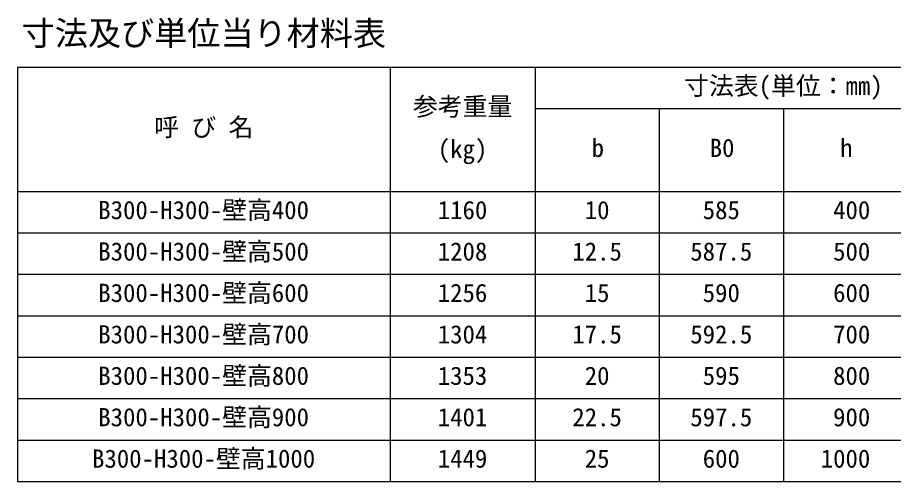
# Model space of a CAD drawing. Units: millimetres, scale not verified. Extents: x -16800 to 16800, y -5940 to 5940.
# Drawn here: x -15477 to -13362, y -2362 to -1242 of the extents above; entities that cross this region are included whole.
import ezdxf
from ezdxf.enums import TextEntityAlignment as Align

# ---------------------------------------------------------------- set-up
doc = ezdxf.new("R2010")
doc.units = ezdxf.units.MM
doc.header["$LTSCALE"] = 20
for name, color, linetype, lineweight in [('0-3_HYO', 3, 'Continuous', 25), ('0-4_HYO2', 4, 'Continuous', 25), ('0-6_TXT', 7, 'Continuous', 25)]:
    doc.layers.add(name, color=color, linetype=linetype, lineweight=lineweight)
doc.styles.add('ＭＳ ゴシック', font='')
doc.styles.get('ＭＳ ゴシック').set_extended_font_data('MS Gothic')

msp = doc.modelspace()

# ---------------------------------------------------------------- linework, layer by layer
at = {"layer": '0-3_HYO'}
for p, q in [((-15477.3, -1361.79), (-15477.3, -2361.79)), ((-15477.3, -1361.79), (-11277.3, -1361.79)), ((-14577.3, -1361.79), (-14577.3, -2361.79)), ((-14227.3, -1361.79), (-14227.3, -2361.79)), ((-14227.3, -1461.79), (-11277.3, -1461.79)), ((-13927.3, -1461.79), (-13927.3, -2361.79)), ((-13627.3, -1461.79), (-13627.3, -2361.79)), ((-15477.3, -1661.79), (-11277.3, -1661.79)), ((-15477.3, -2361.79), (-11277.3, -2361.79))]:
    msp.add_line(p, q, dxfattribs=at)
at = {"layer": '0-4_HYO2'}
for p, q in [((-15477.3, -1761.79), (-13027.3, -1761.79)), ((-15477.3, -1861.79), (-13027.3, -1861.79)), ((-15477.3, -1961.79), (-13027.3, -1961.79)), ((-15477.3, -2061.79), (-13027.3, -2061.79)), ((-15477.3, -2161.79), (-13027.3, -2161.79)), ((-15477.3, -2261.79), (-13027.3, -2261.79))]:
    msp.add_line(p, q, dxfattribs=at)

# ---------------------------------------------------------------- texts
at = {"layer": '0-6_TXT', "style": 'ＭＳ ゴシック'}
for s, height, p in [('寸法及び単位当り材料表', 58.65, (-15467.3, -1326.79)), ('寸法表(単位：㎜)', 43.99, (-13867.3, -1441.79)), ('参考重量', 43.99, (-14522.3, -1491.79)), ('呼 び 名', 43.99, (-15147.3, -1541.79)), ('(kg)', 43.99, (-14462.3, -1594.56)), ('b', 43.99, (-14090.5, -1591.79)), ('B0', 43.99, (-13805.5, -1591.79)), ('h', 43.99, (-13490.5, -1591.79)), ('B300-H300-壁高400', 43.99, (-15282.3, -1741.79)), ('1160', 43.99, (-14462.3, -1741.79)), ('10', 43.99, (-14107.3, -1741.79)), ('585', 43.99, (-13822.3, -1741.79)), (' 400', 43.99, (-13537.3, -1741.79)), ('B300-H300-壁高500', 43.99, (-15282.3, -1841.79)), ('1208', 43.99, (-14462.3, -1841.79)), ('12.5', 43.99, (-14137.3, -1841.79)), ('587.5', 43.99, (-13852.3, -1841.79)), (' 500', 43.99, (-13537.3, -1841.79)), ('B300-H300-壁高600', 43.99, (-15282.3, -1941.79)), ('1256', 43.99, (-14462.3, -1941.79)), ('15', 43.99, (-14107.3, -1941.79)), ('590', 43.99, (-13822.3, -1941.79)), (' 600', 43.99, (-13537.3, -1941.79)), ('B300-H300-壁高700', 43.99, (-15282.3, -2041.79)), ('1304', 43.99, (-14462.3, -2041.79)), ('17.5', 43.99, (-14137.3, -2041.79)), ('592.5', 43.99, (-13852.3, -2041.79)), (' 700', 43.99, (-13537.3, -2041.79)), ('B300-H300-壁高800', 43.99, (-15282.3, -2141.79)), ('1353', 43.99, (-14462.3, -2141.79)), ('20', 43.99, (-14107.3, -2141.79)), ('595', 43.99, (-13822.3, -2141.79)), (' 800', 43.99, (-13537.3, -2141.79)), ('B300-H300-壁高900', 43.99, (-15282.3, -2241.79)), ('1401', 43.99, (-14462.3, -2241.79)), ('22.5', 43.99, (-14137.3, -2241.79)), ('597.5', 43.99, (-13852.3, -2241.79)), (' 900', 43.99, (-13537.3, -2241.79)), ('B300-H300-壁高1000', 43.99, (-15297.3, -2341.79)), ('1449', 43.99, (-14462.3, -2341.79)), ('25', 43.99, (-14107.3, -2341.79)), ('600', 43.99, (-13822.3, -2341.79)), ('1000', 43.99, (-13537.3, -2341.79))]:
    msp.add_text(s, height=height, dxfattribs=at).set_placement(p, align=Align.BOTTOM_LEFT)

doc.saveas('drawing.dxf')
